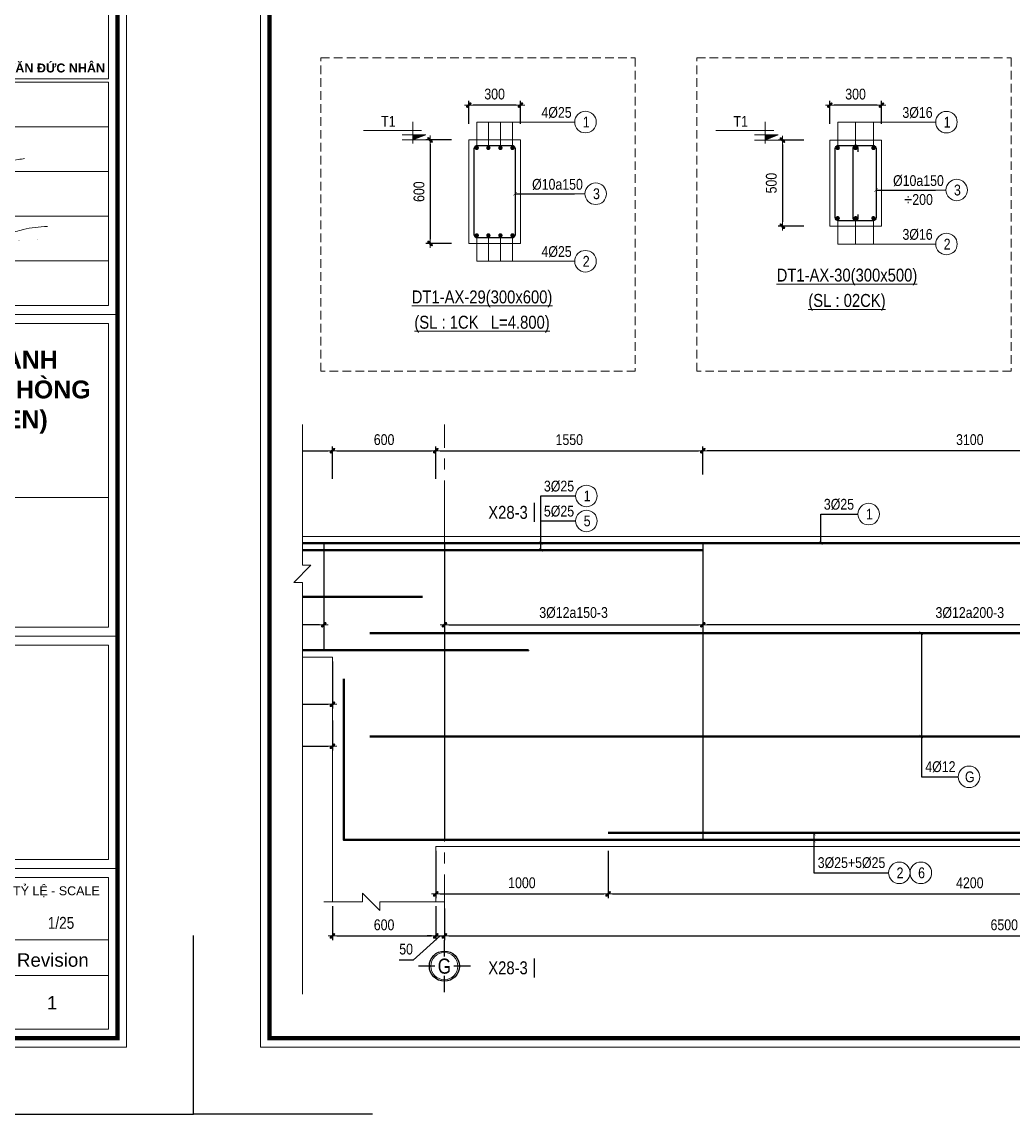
# Model space of a CAD drawing. Header units: millimetres. Extents: x 397144 to 8960116, y 345581 to 674207.
# Drawn here: x 4996262 to 5002017, y 648502 to 654840 of the extents above; entities that cross this region are included whole.
import ezdxf
from ezdxf.enums import TextEntityAlignment as Align
from ezdxf.xclip import XClip

# ---------------------------------------------------------------- set-up
doc = ezdxf.new("R2010")
doc.units = ezdxf.units.MM
doc.header["$XCLIPFRAME"] = 0
doc.header["$PDSIZE"] = -10
for name, pattern in [('CENTER', [2, 1.25, -0.25, 0.25, -0.25]), ('CENTER2', [28.575, 19.05, -3.175, 3.175, -3.175]), ('HIDDEN', [0.375, 0.25, -0.125])]:
    doc.linetypes.add(name, pattern=pattern)
doc.layers.get('0').update_dxf_attribs({"linetype": 'CONTINUOUS'})
doc.layers.get('Defpoints').update_dxf_attribs({"color": 12, "linetype": 'CONTINUOUS'})
for name, color, linetype, lineweight in [('2', 2, 'CONTINUOUS', 20), ('CDAI', 8, 'CONTINUOUS', 30), ('CHG_XX_Khung ten$0$TEXT', 7, 'CONTINUOUS', 15), ('CHUNHO', 7, 'CENTER', 13), ('CTHEP', 2, 'CONTINUOUS', 50), ('DBAO', 3, 'CONTINUOUS', 20), ('DGIONG', 4, 'CONTINUOUS', 13), ('KTH', 150, 'CONTINUOUS', 5), ('Net khuat', 8, 'HIDDEN', 13), ('STICK', 1, 'CONTINUOUS', 9), ('TEXT', 7, 'CONTINUOUS', 15)]:
    doc.layers.add(name, color=color, linetype=linetype, lineweight=lineweight)
doc.layers.add('8', color=8, linetype='CONTINUOUS')
doc.layers.add('HATCH', color=7, linetype='CONTINUOUS', lineweight=5, true_color=0x2491ff)
doc.styles.add('CHG_XX_Khung ten$0$A1 BORDER$0$ARIAL', font='arial.ttf')
doc.styles.add('CHG_XX_Khung ten$0$A1 BORDER$0$Arial - Bold', font='arialbd.ttf', dxfattribs={"height": 2.5})
doc.styles.add('CHG_XX_Khung ten$0$arial', font='arial.ttf')
doc.styles.add('CHG_XX_Khung ten$0$Arial - Bold', font='arialbd.ttf')
doc.styles.add('HELVECONDENSE', font='VHELVCN_0.TTF')
doc.styles.add('Star-HelCon', font='VHELVCN_0.TTF')
doc.styles.add('TTP-HelCon', font='VHELVCN_0.TTF')
doc.styles.add('VNI-HELVE-CONDENSE', font='VHELVCN_0.TTF')
doc.dimstyles.new('kc-25', dxfattribs={"dimtxt": 62.5, "dimasz": 20, "dimexe": 20, "dimexo": 50, "dimgap": 25, "dimtad": 3, "dimdec": 0, "dimzin": 0, "dimdsep": 46, "dimtxsty": 'VNI-HELVE-CONDENSE', "dimblk": 'DIM', "dimcen": 2.5, "dimclrd": 256, "dimclre": 154, "dimclrt": 7, "dimaunit": 1, "dimadec": 0, "dimazin": 0, "dimtfac": 1, "dimtdec": 0, "dimtix": 1, "dimtmove": 0, "dimatfit": 3, "dimldrblk": 'DOT', "dimfxl": 1, "dimtolj": 1, "dimtzin": 0, "dimarcsym": 0})
doc.dimstyles.new('TTP-25', dxfattribs={"dimscale": 25, "dimtxt": 2.5, "dimasz": 1, "dimexe": 1, "dimexo": 1, "dimgap": 0.09, "dimtad": 0, "dimdec": 4, "dimrnd": 5, "dimzin": 9, "dimdsep": 46, "dimtxsty": 'TTP-HelCon', "dimblk": 'Stick1', "dimcen": 0.09, "dimdle": 1.5, "dimclrd": 256, "dimclre": 256, "dimclrt": 7, "dimadec": 0, "dimazin": 0, "dimtfac": 1, "dimtdec": 4, "dimtmove": 0, "dimatfit": 3, "dimldrblk": '_ArchTick1', "dimfxl": 1, "dimtvp": 1, "dimtolj": 1, "dimtzin": 0, "dimarcsym": 0})

# ---------------------------------------------------------------- blocks, each defined once
blk = doc.blocks.new('CHG_XX_Khung ten')
for p, q in [((687, 179), (824, 179)), ((687, 107), (824, 107)), ((687, 55), (824, 55))]:
    blk.add_line(p, q)
at = {"linetype": 'Continuous'}
blk.add_line((689, 39), (822, 39), dxfattribs=at)
blk.add_lwpolyline([(15, 579), (826, 579), (826, 15), (15, 15)], close=True)
at = {"color": 4, "linetype": 'Continuous', "const_width": 1}
blk.add_lwpolyline([(17, 577), (824, 577), (824, 17), (17, 17)], close=True, dxfattribs=at)
at = {"color": 9, "linetype": 'Continuous'}
for points in [[(689, 261.93), (822, 261.93), (822, 231.73), (689, 231.73)], [(822, 221), (689, 221), (689, 231), (822, 231)], [(822, 211), (689, 211), (689, 221), (822, 221)], [(822, 201), (689, 201), (689, 211), (822, 211)], [(822, 191), (689, 191), (689, 201), (822, 201)], [(822, 181), (689, 181), (689, 191), (822, 191)]]:
    blk.add_lwpolyline(points, close=True, dxfattribs=at)
blk.add_lwpolyline([(822, 211), (689, 211), (822, 211)], dxfattribs=at)
at = {"linetype": 'Continuous'}
for points in [[(689, 177), (822, 177), (822, 138), (689, 138)], [(689, 109), (822, 109), (822, 138), (689, 138)], [(689, 105), (822, 105), (822, 57), (689, 57)], [(689, 53), (822, 53), (822, 31), (689, 31)], [(822, 19), (689, 19), (689, 31), (822, 31)]]:
    blk.add_lwpolyline(points, close=True, dxfattribs=at)
at = {"layer": 'CHG_XX_Khung ten$0$TEXT', "color": 1, "const_width": 0.0121}
blk.add_lwpolyline([(806.31, 195.73, -0.026807), (805.12, 195.66, 0.027369), (800.25, 195.52, 0.022423), (795.26, 194.89, 0.038275), (791.04, 194.04, 0.053272), (785.95, 192.37, 0.118692), (783.44, 190.96)], format="xyb", dxfattribs=at)
at = {"layer": 'CHG_XX_Khung ten$0$TEXT', "color": 1}
for centre, radius, start, end in [((808.51, 174.85), 23.83, 90.5448, 103.6788), ((793.37, 230.45), 33.81, 280.1185, 286.3373)]:
    blk.add_arc(centre, radius, start, end, dxfattribs=at)
blk.add_spline([(786.22, 211.12), (786.28, 210.87), (786.71, 210.78), (801.78, 213.69), (803.18, 213.88)], degree=3, dxfattribs=at)
at = {"layer": 'Defpoints', "color": 1, "ltscale": 2}
for points in [[(40.06, 0), (0, 0), (0, 40)], [(800.94, 0), (841, 0), (841, 40)]]:
    blk.add_lwpolyline(points, dxfattribs=at)
for s, height, style, p in [('LÊ VĂN ĐỨC NHÂN', 2.0073, 'CHG_XX_Khung ten$0$Arial - Bold', (821.19, 234.17)), ('TỶ LỆ - SCALE', 2, 'CHG_XX_Khung ten$0$A1 BORDER$0$ARIAL', (820, 50))]:
    blk.add_text(s, height=height, dxfattribs=dict(style=style)).set_placement(p, align=Align.MIDDLE_RIGHT)
for s, style, p in [('Revision', 'CHG_XX_Khung ten$0$A1 BORDER$0$ARIAL', (809.5, 34.5)), ('1', 'CHG_XX_Khung ten$0$arial', (809.36, 24.93))]:
    blk.add_text(s, height=3, dxfattribs=dict(style=style)).set_placement(p, align=Align.MIDDLE_CENTER)
at = {"insert": (755.4, 170.88), "char_height": 4, "width": 159.8745, "attachment_point": 2, "style": 'CHG_XX_Khung ten$0$A1 BORDER$0$Arial - Bold'}
blk.add_mtext('DỰ ÁN ĐẦU TƯ XÂY DỰNG KINH DOANH\\PKHU CHUNG CƯ - THƯƠNG MẠI - VĂN PHÒNG\\P(KHU PHỨC HỢP CÔNG HÒA GARDEN)', dxfattribs=at)
blk = doc.blocks.new('Stick1')
at = {"layer": 'STICK'}
h = blk.add_hatch(color=256, dxfattribs=at)
edge = h.paths.add_edge_path()
edge.add_line((0.3, 0.5), (-0.5, -0.3))
edge.add_arc((-0.4, -0.4), 0.141, 135, 315)
edge.add_line((-0.3, -0.5), (0.5, 0.3))
edge.add_arc((0.4, 0.4), 0.141, 315, 495)
blk.add_line((1, 0), (-1, 0), dxfattribs=at)
blk.add_lwpolyline([(0.3, 0.5), (-0.5, -0.3, 1), (-0.3, -0.5), (0.5, 0.3, 1), (0.3, 0.5, 1)], format="xyb", dxfattribs=at)
blk = doc.blocks.new('*D833')
at = {"layer": 'Defpoints', "color": 0, "ltscale": 500, "transparency": 16777216}
for p in [(5000952.1, 654356.8), (5000952.1, 654223.6), (5001252.1, 654223.6)]:
    blk.add_point(p, dxfattribs=at)
at = {"layer": 'KTH', "lineweight": -2, "ltscale": 500, "transparency": 16777216}
for p, q in [((5000952.1, 654248.6), (5000952.1, 654381.8)), ((5001252.1, 654248.6), (5001252.1, 654381.8)), ((5001227.1, 654356.8), (5000977.1, 654356.8))]:
    blk.add_line(p, q, dxfattribs=at)
at = {"layer": 'KTH', "lineweight": -2, "ltscale": 500, "transparency": 16777216, "xscale": 25, "yscale": 25, "zscale": 25, "rotation": 180}
blk.add_blockref('Stick1', (5000952.1, 654356.8), dxfattribs=at)
at = {"layer": 'KTH', "lineweight": -2, "ltscale": 500, "transparency": 16777216, "xscale": 25, "yscale": 25, "zscale": 25}
blk.add_blockref('Stick1', (5001252.1, 654356.8), dxfattribs=at)
at = {"layer": 'KTH', "color": 7, "ltscale": 500, "transparency": 16777216, "insert": (5001102.1, 654420.6), "char_height": 62.5, "attachment_point": 5, "style": 'TTP-HelCon'}
blk.add_mtext('\\A1;300', dxfattribs=at)
blk = doc.blocks.new('_ArchTick1')
at = {"color": 0, "const_width": 3.81}
blk.add_lwpolyline([(-12.7, -12.7), (12.7, 12.7)], dxfattribs=at)
blk = doc.blocks.new('*D834')
at = {"layer": 'Defpoints', "color": 0, "ltscale": 500, "transparency": 16777216}
for p in [(5000826.9, 654154.5), (5000677.1, 653654.5), (5000826.9, 653654.5)]:
    blk.add_point(p, dxfattribs=at)
at = {"layer": 'KTH', "lineweight": -2, "ltscale": 500, "transparency": 16777216}
for p, q in [((5000801.9, 654154.5), (5000652.1, 654154.5)), ((5000677.1, 654129.5), (5000677.1, 653679.5)), ((5000801.9, 653654.5), (5000652.1, 653654.5))]:
    blk.add_line(p, q, dxfattribs=at)
at = {"layer": 'KTH', "lineweight": -2, "ltscale": 500, "transparency": 16777216, "xscale": 25, "yscale": 25, "zscale": 25}
for p, rotation in [((5000677.1, 654154.5), 90), ((5000677.1, 653654.5), 270)]:
    blk.add_blockref('Stick1', p, dxfattribs=dict(at, rotation=rotation))
at = {"layer": 'KTH', "color": 7, "ltscale": 500, "transparency": 16777216, "insert": (5000613.3, 653904.5), "char_height": 62.5, "attachment_point": 5, "rotation": 90, "style": 'TTP-HelCon'}
blk.add_mtext('\\A1;500', dxfattribs=at)
blk = doc.blocks.new('CODE')
at = {"layer": 'DBAO'}
for p, q in [((-62.5, -20), (-62.5, 105)), ((-62.5, 0), (-137.5, 30)), ((-137.5, 30), (0, 30)), ((-137.5, 0), (0, 0)), ((-112.5, 55), (223.6, 55))]:
    blk.add_line(p, q, dxfattribs=at)
at = {"layer": 'HATCH', "color": 1}
blk.add_solid([(-62.5, 0), (-137.5, 30), (-62.5, 30)], dxfattribs=at)
blk = doc.blocks.new('DIM')
h = blk.add_hatch(color=1)
h.paths.add_polyline_path([(0.49, 0.29, 1), (0.29, 0.49), (-0.19, 0), (0.19, 0)])
h.paths.add_polyline_path([(0.19, 0), (-0.19, 0), (-0.49, -0.29, 1), (-0.29, -0.49)])
at = {"color": 9}
for p, q in [((-0.19, 0), (-1.5, 0)), ((0.19, 0), (1.5, 0))]:
    blk.add_line(p, q, dxfattribs=at)
at = {"color": 1}
for p, q in [((-0.49, -0.29), (0.29, 0.49)), ((-0.29, -0.49), (0.49, 0.29)), ((-0.19, 0), (0.19, 0))]:
    blk.add_line(p, q, dxfattribs=at)
blk.add_arc((-0.39, -0.39), 0.138, 135, 315, dxfattribs=at)
blk = doc.blocks.new('AX-24')
at = {"layer": 'CTHEP'}
for points in [[(5212250.31871, 636859.86833), (5212250.31871, 637388.05554), (5189209.16681, 637388.13109)], [(5189267.40577, 637142.5212), (5189267.40577, 636866.13113), (5195699.2967, 636866.10997), (5196279.15845, 636766.10807), (5204880.31517, 636766.07978), (5205454.36068, 636866.07789), (5212188.48587, 636866.05575), (5212188.48587, 637288.93126)]]:
    blk.add_lwpolyline(points, dxfattribs=at)
at = {"layer": 'Net khuat', "ltscale": 200}
blk.add_lwpolyline([(5189179.16681, 636827.13109), (5189179.16681, 636827.13109), (5189479.16681, 636827.13109), (5189479.16681, 637197.13109), (5212330.31656, 637197.0553)], dxfattribs=at)
blk = doc.blocks.new('*D2154')
at = {"layer": 'Defpoints', "color": 0, "transparency": 16777216}
for p in [(5277650.8, 614877.4), (5278250.9, 614877.4), (5278250.9, 614679.3)]:
    blk.add_point(p, dxfattribs=at)
at = {"layer": 'KTH', "lineweight": -2, "transparency": 16777216}
for p, q in [((5277650.8, 614852.4), (5277650.8, 614654.3)), ((5278250.9, 614852.4), (5278250.9, 614654.3)), ((5277675.8, 614679.3), (5278225.9, 614679.3))]:
    blk.add_line(p, q, dxfattribs=at)
at = {"layer": 'KTH', "lineweight": -2, "transparency": 16777216, "xscale": 25, "yscale": 25, "zscale": 25, "rotation": 180}
blk.add_blockref('Stick1', (5277650.8, 614679.3), dxfattribs=at)
at = {"layer": 'KTH', "lineweight": -2, "transparency": 16777216, "xscale": 25, "yscale": 25, "zscale": 25}
blk.add_blockref('Stick1', (5278250.9, 614679.3), dxfattribs=at)
at = {"layer": 'KTH', "color": 7, "transparency": 16777216, "insert": (5277950.8, 614743.1), "char_height": 62.5, "attachment_point": 5, "style": 'TTP-HelCon'}
blk.add_mtext('\\A1;600', dxfattribs=at)
blk = doc.blocks.new('*D2155')
at = {"layer": 'Defpoints', "color": 0, "transparency": 16777216}
for p in [(5278250.9, 617494.8), (5277650.9, 617305.8), (5278250.9, 617305.8)]:
    blk.add_point(p, dxfattribs=at)
at = {"layer": 'KTH', "lineweight": -2, "transparency": 16777216}
for p, q in [((5277650.9, 617330.8), (5277650.9, 617519.8)), ((5277675.9, 617494.8), (5278225.9, 617494.8)), ((5278250.9, 617330.8), (5278250.9, 617519.8))]:
    blk.add_line(p, q, dxfattribs=at)
at = {"layer": 'KTH', "lineweight": -2, "transparency": 16777216, "xscale": 25, "yscale": 25, "zscale": 25, "rotation": 180}
blk.add_blockref('Stick1', (5277650.9, 617494.8), dxfattribs=at)
at = {"layer": 'KTH', "lineweight": -2, "transparency": 16777216, "xscale": 25, "yscale": 25, "zscale": 25}
blk.add_blockref('Stick1', (5278250.9, 617494.8), dxfattribs=at)
at = {"layer": 'KTH', "color": 7, "transparency": 16777216, "insert": (5277950.9, 617558.6), "char_height": 62.5, "attachment_point": 5, "style": 'TTP-HelCon'}
blk.add_mtext('\\A1;600', dxfattribs=at)
blk = doc.blocks.new('*D2156')
at = {"layer": 'Defpoints', "color": 0, "transparency": 16777216}
for p in [(5276500.9, 616767.4), (5277600.8, 616767.4), (5276500.9, 616484.6)]:
    blk.add_point(p, dxfattribs=at)
at = {"layer": 'KTH', "lineweight": -2, "transparency": 16777216}
for p, q in [((5276500.9, 616742.4), (5276500.9, 616459.6)), ((5277600.8, 616742.4), (5277600.8, 616459.6)), ((5277575.8, 616484.6), (5276525.9, 616484.6))]:
    blk.add_line(p, q, dxfattribs=at)
at = {"layer": 'KTH', "lineweight": -2, "transparency": 16777216, "xscale": 25, "yscale": 25, "zscale": 25, "rotation": 180}
blk.add_blockref('Stick1', (5276500.9, 616484.6), dxfattribs=at)
at = {"layer": 'KTH', "lineweight": -2, "transparency": 16777216, "xscale": 25, "yscale": 25, "zscale": 25}
blk.add_blockref('Stick1', (5277600.8, 616484.6), dxfattribs=at)
at = {"layer": 'KTH', "color": 7, "transparency": 16777216, "insert": (5277050.9, 616554.6), "char_height": 62.5, "attachment_point": 5, "style": 'TTP-HelCon'}
blk.add_mtext('\\A1;3Þ10a150-3', dxfattribs=at)
blk = doc.blocks.new('dau truc')
blk.add_circle((0, 0), 180)
at = {"layer": '8'}
for p, q in [((0, 127), (0, 345)), ((-127, 0), (-345, 0)), ((345, 0), (127, 0)), ((0, -345), (0, -127))]:
    blk.add_line(p, q, dxfattribs=at)
blk.add_circle((0, 0), 200, dxfattribs=at)
at = {"layer": 'TEXT', "style": 'HELVECONDENSE'}
blk.add_attdef('A', text='', height=233, dxfattribs=at).set_placement((0, 0), align=Align.MIDDLE)
blk = doc.blocks.new('*D1703')
at = {"layer": 'Defpoints', "color": 0, "transparency": 16777216}
for p in [(5272600.9, 615977.5), (5277650.8, 615954.1), (5277650.8, 615779.3)]:
    blk.add_point(p, dxfattribs=at)
at = {"layer": 'KTH', "lineweight": -2, "transparency": 16777216}
for p, q in [((5272600.9, 615952.5), (5272600.9, 615754.3)), ((5277650.8, 615929.1), (5277650.8, 615754.3)), ((5272625.9, 615779.3), (5277625.8, 615779.3))]:
    blk.add_line(p, q, dxfattribs=at)
at = {"layer": 'KTH', "lineweight": -2, "transparency": 16777216, "xscale": 25, "yscale": 25, "zscale": 25, "rotation": 180}
blk.add_blockref('Stick1', (5272600.9, 615779.3), dxfattribs=at)
at = {"layer": 'KTH', "lineweight": -2, "transparency": 16777216, "xscale": 25, "yscale": 25, "zscale": 25}
blk.add_blockref('Stick1', (5277650.8, 615779.3), dxfattribs=at)
at = {"layer": 'KTH', "color": 7, "transparency": 16777216, "insert": (5275125.9, 615843.1), "char_height": 62.5, "attachment_point": 5, "style": 'TTP-HelCon'}
blk.add_mtext('\\A1;5050', dxfattribs=at)
blk = doc.blocks.new('*D1704')
at = {"layer": 'Defpoints', "color": 0, "transparency": 16777216}
for p in [(5278250.9, 614877.4), (5278300.9, 614863.6), (5278300.9, 614679.3)]:
    blk.add_point(p, dxfattribs=at)
at = {"layer": 'KTH', "lineweight": -2, "transparency": 16777216}
for p, q in [((5278250.9, 614852.4), (5278250.9, 614654.3)), ((5278300.9, 614838.6), (5278300.9, 614654.3)), ((5278275.9, 614679.3), (5278119.3, 614538.6)), ((5278225.9, 614679.3), (5278200.9, 614679.3)), ((5278250.9, 614679.3), (5278300.9, 614679.3)), ((5278250.9, 614679.3), (5278300.9, 614679.3)), ((5278325.9, 614679.3), (5278350.9, 614679.3)), ((5278119.3, 614538.6), (5278038.2, 614538.6))]:
    blk.add_line(p, q, dxfattribs=at)
at = {"layer": 'KTH', "lineweight": -2, "transparency": 16777216, "xscale": 25, "yscale": 25, "zscale": 25}
blk.add_blockref('Stick1', (5278250.9, 614679.3), dxfattribs=at)
at = {"layer": 'KTH', "lineweight": -2, "transparency": 16777216, "xscale": 25, "yscale": 25, "zscale": 25, "rotation": 180}
blk.add_blockref('Stick1', (5278300.9, 614679.3), dxfattribs=at)
at = {"layer": 'KTH', "color": 7, "transparency": 16777216, "insert": (5278078.7, 614602.4), "char_height": 62.5, "attachment_point": 5, "style": 'TTP-HelCon'}
blk.add_mtext('\\A1;50', dxfattribs=at)
blk = doc.blocks.new('*D2181')
at = {"layer": 'Defpoints', "color": 0, "transparency": 16777216}
for p in [(5278300.9, 614863.6), (5284800.9, 614841.1), (5284800.9, 614679.3)]:
    blk.add_point(p, dxfattribs=at)
at = {"layer": 'KTH', "lineweight": -2, "transparency": 16777216}
for p, q in [((5278300.9, 614838.6), (5278300.9, 614654.3)), ((5284800.9, 614816.1), (5284800.9, 614654.3)), ((5278325.9, 614679.3), (5284775.9, 614679.3))]:
    blk.add_line(p, q, dxfattribs=at)
at = {"layer": 'KTH', "lineweight": -2, "transparency": 16777216, "xscale": 25, "yscale": 25, "zscale": 25, "rotation": 180}
blk.add_blockref('Stick1', (5278300.9, 614679.3), dxfattribs=at)
at = {"layer": 'KTH', "lineweight": -2, "transparency": 16777216, "xscale": 25, "yscale": 25, "zscale": 25}
blk.add_blockref('Stick1', (5284800.9, 614679.3), dxfattribs=at)
at = {"layer": 'KTH', "color": 7, "transparency": 16777216, "insert": (5281550.9, 614743.1), "char_height": 62.5, "attachment_point": 5, "style": 'TTP-HelCon'}
blk.add_mtext('\\A1;6500', dxfattribs=at)
blk = doc.blocks.new('*D2172')
at = {"layer": 'Defpoints', "color": 0, "transparency": 16777216}
for p in [(5277650.9, 617494.8), (5276450.9, 617305.8), (5277650.9, 617330.8)]:
    blk.add_point(p, dxfattribs=at)
at = {"layer": 'KTH', "lineweight": -2, "transparency": 16777216}
for p, q in [((5276450.9, 617330.8), (5276450.9, 617519.8)), ((5276475.9, 617494.8), (5277625.9, 617494.8)), ((5277650.9, 617355.8), (5277650.9, 617519.8))]:
    blk.add_line(p, q, dxfattribs=at)
at = {"layer": 'KTH', "lineweight": -2, "transparency": 16777216, "xscale": 25, "yscale": 25, "zscale": 25, "rotation": 180}
blk.add_blockref('Stick1', (5276450.9, 617494.8), dxfattribs=at)
at = {"layer": 'KTH', "lineweight": -2, "transparency": 16777216, "xscale": 25, "yscale": 25, "zscale": 25}
blk.add_blockref('Stick1', (5277650.9, 617494.8), dxfattribs=at)
at = {"layer": 'KTH', "color": 7, "transparency": 16777216, "insert": (5277050.9, 617558.6), "char_height": 62.5, "attachment_point": 5, "style": 'TTP-HelCon'}
blk.add_mtext('\\A1;1200', dxfattribs=at)
blk = doc.blocks.new('*D2136')
at = {"layer": 'Defpoints', "color": 0, "transparency": 16777216}
for p in [(5276850.8, 616297.4), (5277650.8, 616297.4), (5277650.8, 616023.2)]:
    blk.add_point(p, dxfattribs=at)
at = {"layer": 'KTH', "lineweight": -2, "transparency": 16777216}
for p, q in [((5276850.8, 616272.4), (5276850.8, 615998.2)), ((5277650.8, 616272.4), (5277650.8, 615998.2)), ((5276875.8, 616023.2), (5277625.8, 616023.2))]:
    blk.add_line(p, q, dxfattribs=at)
at = {"layer": 'KTH', "lineweight": -2, "transparency": 16777216, "xscale": 25, "yscale": 25, "zscale": 25, "rotation": 180}
blk.add_blockref('Stick1', (5276850.8, 616023.2), dxfattribs=at)
at = {"layer": 'KTH', "lineweight": -2, "transparency": 16777216, "xscale": 25, "yscale": 25, "zscale": 25}
blk.add_blockref('Stick1', (5277650.8, 616023.2), dxfattribs=at)
at = {"layer": 'KTH', "color": 7, "transparency": 16777216, "insert": (5277250.8, 616087), "char_height": 62.5, "attachment_point": 5, "style": 'TTP-HelCon'}
blk.add_mtext('\\A1;800', dxfattribs=at)
blk = doc.blocks.new('*D2137')
at = {"layer": 'Defpoints', "color": 0, "transparency": 16777216}
for p in [(5278300.9, 616767.4), (5279800.9, 616767.4), (5279800.9, 616484.6)]:
    blk.add_point(p, dxfattribs=at)
at = {"layer": 'KTH', "lineweight": -2, "transparency": 16777216}
for p, q in [((5278300.9, 616742.4), (5278300.9, 616459.6)), ((5279800.9, 616742.4), (5279800.9, 616459.6)), ((5278325.9, 616484.6), (5279775.9, 616484.6))]:
    blk.add_line(p, q, dxfattribs=at)
at = {"layer": 'KTH', "lineweight": -2, "transparency": 16777216, "xscale": 25, "yscale": 25, "zscale": 25, "rotation": 180}
blk.add_blockref('Stick1', (5278300.9, 616484.6), dxfattribs=at)
at = {"layer": 'KTH', "lineweight": -2, "transparency": 16777216, "xscale": 25, "yscale": 25, "zscale": 25}
blk.add_blockref('Stick1', (5279800.9, 616484.6), dxfattribs=at)
at = {"layer": 'KTH', "color": 7, "transparency": 16777216, "insert": (5279050.9, 616554.6), "char_height": 62.5, "attachment_point": 5, "style": 'TTP-HelCon'}
blk.add_mtext('\\A1;3Þ12a150-3', dxfattribs=at)
blk = doc.blocks.new('*D2138')
at = {"layer": 'Defpoints', "color": 0, "transparency": 16777216}
for p in [(5279800.9, 617494.8), (5278250.9, 617305.8), (5279800.9, 617330.8)]:
    blk.add_point(p, dxfattribs=at)
at = {"layer": 'KTH', "lineweight": -2, "transparency": 16777216}
for p, q in [((5278250.9, 617330.8), (5278250.9, 617519.8)), ((5278275.9, 617494.8), (5279775.9, 617494.8)), ((5279800.9, 617355.8), (5279800.9, 617519.8))]:
    blk.add_line(p, q, dxfattribs=at)
at = {"layer": 'KTH', "lineweight": -2, "transparency": 16777216, "xscale": 25, "yscale": 25, "zscale": 25, "rotation": 180}
blk.add_blockref('Stick1', (5278250.9, 617494.8), dxfattribs=at)
at = {"layer": 'KTH', "lineweight": -2, "transparency": 16777216, "xscale": 25, "yscale": 25, "zscale": 25}
blk.add_blockref('Stick1', (5279800.9, 617494.8), dxfattribs=at)
at = {"layer": 'KTH', "color": 7, "transparency": 16777216, "insert": (5279025.9, 617558.6), "char_height": 62.5, "attachment_point": 5, "style": 'TTP-HelCon'}
blk.add_mtext('\\A1;1550', dxfattribs=at)
blk = doc.blocks.new('*D2141')
at = {"layer": 'Defpoints', "color": 0, "transparency": 16777216}
for p in [(5279800.9, 617494.8), (5279800.9, 617330.8), (5282900.9, 617305.8)]:
    blk.add_point(p, dxfattribs=at)
at = {"layer": 'KTH', "lineweight": -2, "transparency": 16777216}
for p, q in [((5279800.9, 617355.8), (5279800.9, 617519.8)), ((5282875.9, 617494.8), (5279825.9, 617494.8)), ((5282900.9, 617330.8), (5282900.9, 617519.8))]:
    blk.add_line(p, q, dxfattribs=at)
at = {"layer": 'KTH', "lineweight": -2, "transparency": 16777216, "xscale": 25, "yscale": 25, "zscale": 25, "rotation": 180}
blk.add_blockref('Stick1', (5279800.9, 617494.8), dxfattribs=at)
at = {"layer": 'KTH', "lineweight": -2, "transparency": 16777216, "xscale": 25, "yscale": 25, "zscale": 25}
blk.add_blockref('Stick1', (5282900.9, 617494.8), dxfattribs=at)
at = {"layer": 'KTH', "color": 7, "transparency": 16777216, "insert": (5281350.9, 617558.6), "char_height": 62.5, "attachment_point": 5, "style": 'TTP-HelCon'}
blk.add_mtext('\\A1;3100', dxfattribs=at)
blk = doc.blocks.new('*D2142')
at = {"layer": 'Defpoints', "color": 0, "transparency": 16777216}
for p in [(5279800.9, 616767.5), (5282900.9, 616647.6), (5279800.9, 616484.5)]:
    blk.add_point(p, dxfattribs=at)
at = {"layer": 'KTH', "lineweight": -2, "transparency": 16777216}
for p, q in [((5279800.9, 616742.5), (5279800.9, 616459.5)), ((5282900.9, 616622.6), (5282900.9, 616459.5)), ((5282875.9, 616484.5), (5279825.9, 616484.5))]:
    blk.add_line(p, q, dxfattribs=at)
at = {"layer": 'KTH', "lineweight": -2, "transparency": 16777216, "xscale": 25, "yscale": 25, "zscale": 25, "rotation": 180}
blk.add_blockref('Stick1', (5279800.9, 616484.5), dxfattribs=at)
at = {"layer": 'KTH', "lineweight": -2, "transparency": 16777216, "xscale": 25, "yscale": 25, "zscale": 25}
blk.add_blockref('Stick1', (5282900.9, 616484.5), dxfattribs=at)
at = {"layer": 'KTH', "color": 7, "transparency": 16777216, "insert": (5281350.9, 616554.4), "char_height": 62.5, "attachment_point": 5, "style": 'TTP-HelCon'}
blk.add_mtext('\\A1;3Þ12a200-3', dxfattribs=at)
blk = doc.blocks.new('*D2147')
at = {"layer": 'Defpoints', "color": 0, "transparency": 16777216}
for p in [(5278250.9, 615197.4), (5279250.9, 615197.4), (5279250.9, 614923.2)]:
    blk.add_point(p, dxfattribs=at)
at = {"layer": 'KTH', "lineweight": -2, "transparency": 16777216}
for p, q in [((5278250.9, 615172.4), (5278250.9, 614898.2)), ((5279250.9, 615172.4), (5279250.9, 614898.2)), ((5278275.9, 614923.2), (5279225.9, 614923.2))]:
    blk.add_line(p, q, dxfattribs=at)
at = {"layer": 'KTH', "lineweight": -2, "transparency": 16777216, "xscale": 25, "yscale": 25, "zscale": 25, "rotation": 180}
blk.add_blockref('Stick1', (5278250.9, 614923.2), dxfattribs=at)
at = {"layer": 'KTH', "lineweight": -2, "transparency": 16777216, "xscale": 25, "yscale": 25, "zscale": 25}
blk.add_blockref('Stick1', (5279250.9, 614923.2), dxfattribs=at)
at = {"layer": 'KTH', "color": 7, "transparency": 16777216, "insert": (5278750.9, 614987.1), "char_height": 62.5, "attachment_point": 5, "style": 'TTP-HelCon'}
blk.add_mtext('\\A1;1000', dxfattribs=at)
blk = doc.blocks.new('*D2148')
at = {"layer": 'Defpoints', "color": 0, "transparency": 16777216}
for p in [(5279250.9, 615197.4), (5283450.8, 615134.8), (5283450.8, 614923.2)]:
    blk.add_point(p, dxfattribs=at)
at = {"layer": 'KTH', "lineweight": -2, "transparency": 16777216}
for p, q in [((5279250.9, 615172.4), (5279250.9, 614898.2)), ((5283450.8, 615109.8), (5283450.8, 614898.2)), ((5279275.9, 614923.2), (5283425.8, 614923.2))]:
    blk.add_line(p, q, dxfattribs=at)
at = {"layer": 'KTH', "lineweight": -2, "transparency": 16777216, "xscale": 25, "yscale": 25, "zscale": 25, "rotation": 180}
blk.add_blockref('Stick1', (5279250.9, 614923.2), dxfattribs=at)
at = {"layer": 'KTH', "lineweight": -2, "transparency": 16777216, "xscale": 25, "yscale": 25, "zscale": 25}
blk.add_blockref('Stick1', (5283450.8, 614923.2), dxfattribs=at)
at = {"layer": 'KTH', "color": 7, "transparency": 16777216, "insert": (5281350.9, 614987), "char_height": 62.5, "attachment_point": 5, "style": 'TTP-HelCon'}
blk.add_mtext('\\A1;4200', dxfattribs=at)
blk = doc.blocks.new('MC')
at = {"layer": 'CTHEP', "const_width": 10}
blk.add_lwpolyline([(0, 150), (0, 0)], dxfattribs=at)
at = {"layer": 'TEXT', "style": 'TTP-HelCon'}
blk.add_attdef('A', text='', height=100, dxfattribs=at).set_placement((-50, 25.5), align=Align.RIGHT)
blk = doc.blocks.new('AX-39')
at = {"layer": 'CTHEP'}
blk.add_line((5210975.04145, 681013.42943), (5247672.67727, 681013.45884), dxfattribs=at)
blk.add_lwpolyline([(5210787.11638, 680705.47081), (5210787.11638, 681304.42943, -0.414213562), (5210807.11638, 681324.42943), (5247822.11639, 681324.37324, -0.414213562), (5247842.11639, 681304.37324), (5247842.11639, 680698.9725)], format="xyb", dxfattribs=at)
blk.add_lwpolyline([(5210824.90854, 681240.70867), (5210824.90854, 680702.42943), (5247796.89795, 680702.42746), (5247796.89795, 681150.21806)], dxfattribs=at)
at = {"layer": 'DBAO'}
blk.add_line((5247892.11639, 681363.14963), (5210742.11638, 681363.43576), dxfattribs=at)
blk = doc.blocks.new('*D8518')
at = {"layer": 'Defpoints', "color": 0, "ltscale": 500, "transparency": 16777216}
for p in [(4998856.7, 654357.2), (4998856.7, 654223.9), (4999156.7, 654223.9)]:
    blk.add_point(p, dxfattribs=at)
at = {"layer": 'KTH', "lineweight": -2, "ltscale": 500, "transparency": 16777216}
for p, q in [((4998856.7, 654248.9), (4998856.7, 654382.2)), ((4999156.7, 654248.9), (4999156.7, 654382.2)), ((4999131.7, 654357.2), (4998881.7, 654357.2))]:
    blk.add_line(p, q, dxfattribs=at)
at = {"layer": 'KTH', "lineweight": -2, "ltscale": 500, "transparency": 16777216, "xscale": 25, "yscale": 25, "zscale": 25, "rotation": 180}
blk.add_blockref('Stick1', (4998856.7, 654357.2), dxfattribs=at)
at = {"layer": 'KTH', "lineweight": -2, "ltscale": 500, "transparency": 16777216, "xscale": 25, "yscale": 25, "zscale": 25}
blk.add_blockref('Stick1', (4999156.7, 654357.2), dxfattribs=at)
at = {"layer": 'KTH', "color": 7, "ltscale": 500, "transparency": 16777216, "insert": (4999006.7, 654421), "char_height": 62.5, "attachment_point": 5, "style": 'TTP-HelCon'}
blk.add_mtext('\\A1;300', dxfattribs=at)
blk = doc.blocks.new('*D8519')
at = {"layer": 'Defpoints', "color": 0, "ltscale": 500, "transparency": 16777216}
for p in [(4998781.5, 654154.9), (4998631.7, 653554.9), (4998781.5, 653554.9)]:
    blk.add_point(p, dxfattribs=at)
at = {"layer": 'KTH', "lineweight": -2, "ltscale": 500, "transparency": 16777216}
for p, q in [((4998756.5, 654154.9), (4998606.7, 654154.9)), ((4998631.7, 654129.9), (4998631.7, 653579.9)), ((4998756.5, 653554.9), (4998606.7, 653554.9))]:
    blk.add_line(p, q, dxfattribs=at)
at = {"layer": 'KTH', "lineweight": -2, "ltscale": 500, "transparency": 16777216, "xscale": 25, "yscale": 25, "zscale": 25}
for p, rotation in [((4998631.7, 654154.9), 90), ((4998631.7, 653554.9), 270)]:
    blk.add_blockref('Stick1', p, dxfattribs=dict(at, rotation=rotation))
at = {"layer": 'KTH', "color": 7, "ltscale": 500, "transparency": 16777216, "insert": (4998567.9, 653854.9), "char_height": 62.5, "attachment_point": 5, "rotation": 90, "style": 'TTP-HelCon'}
blk.add_mtext('\\A1;600', dxfattribs=at)
blk = doc.blocks.new('AX-28')
at = {"layer": 'CDAI', "ltscale": 52.5}
for p, q in [((5277600.84035, 616962.4021), (5277600.84035, 616332.4021)), ((5278300.87659, 616962.4021), (5278300.87659, 615232.4021)), ((5278300.87659, 616962.4021), (5278300.87659, 615232.4021)), ((5279800.85847, 616962.4021), (5279800.85847, 615236.44682))]:
    blk.add_line(p, q, dxfattribs=at)
at = {"layer": 'CTHEP'}
for p, q in [((5264291.10635, 616647.46399), (5278173.54449, 616647.4826)), ((5277868.93502, 616436.45263), (5292913.80704, 616436.39737)), ((5277868.93502, 615836.45263), (5292913.80704, 615836.39737)), ((5279250.85847, 615276.4332), (5283450.8427, 615276.35767))]:
    blk.add_line(p, q, dxfattribs=at)
blk.add_lwpolyline([(5264065.14349, 616958.44104), (5293080.85847, 616958.39699, -0.414213562), (5293100.85847, 616938.39699), (5293100.85847, 615232.99626)], format="xyb", dxfattribs=at)
for points in [[(5264147.37361, 616874.73242), (5264147.37361, 616336.45319), (5278789.7953, 616336.45121), (5278789.7953, 616336.45121)], [(5277716.30326, 616170.35098), (5277716.30326, 615236.45319), (5293016.3719, 615236.39699), (5293016.3719, 616028.63979)]]:
    blk.add_lwpolyline(points, dxfattribs=at)
at = {"layer": 'CTHEP', "flags": 128}
blk.add_lwpolyline([(5279800.85847, 616918.46836), (5276500.87659, 616918.46625)], dxfattribs=at)
at = {"layer": 'DBAO'}
for p, q in [((5293150.85847, 616997.17339), (5264000.85115, 616997.3979)), ((5277650.84374, 616297.39689), (5272600.85847, 616297.39689)), ((5277650.84035, 614877.44755), (5277650.84374, 616297.39689)), ((5278250.85847, 614877.44987), (5278250.85847, 615197.39689)), ((5278250.85847, 615197.39689), (5284450.84374, 615197.33124))]:
    blk.add_line(p, q, dxfattribs=at)
at = {"layer": 'DGIONG'}
blk.add_lwpolyline([(5277600.8677, 614877.44755), (5277825.8677, 614877.44755), (5277825.8677, 614927.44755), (5277925.8677, 614827.44755), (5277925.8677, 614877.44755), (5278300.86695, 614877.44372)], dxfattribs=at)
for centre in [(5279125.28437, 617232.29582), (5280763.86373, 617126.87669), (5279125.28437, 617086.99682), (5281346.45354, 615602.24641), (5280941.66014, 615045.32333), (5281066.66014, 615045.32333)]:
    blk.add_circle(centre, 62.5, dxfattribs=at)
at = {"layer": 'Net khuat', "linetype": 'CENTER2', "ltscale": 20}
blk.add_line((5278300.85847, 614654.64263), (5278300.85847, 617647.11151), dxfattribs=at)
at = {"xscale": 0.75, "yscale": 0.75, "zscale": 0.75}
for p in [(5278822.38088, 617080.32856), (5278822.38088, 614437.53869)]:
    blk.add_blockref('MC', p, dxfattribs=at).add_auto_attribs({'A': 'X28-3'})
at = {"layer": '2', "ltscale": 300}
ref = blk.add_blockref('dau truc', (5278300.85847, 614503.77809), dxfattribs=dict(at, xscale=0.4367131292819977, yscale=0.4367131292819977, zscale=0.4367131292819977))
ref.add_attrib('A', 'G', dxfattribs={"layer": 'TEXT', "height": 87.5, "style": 'HELVECONDENSE'}).set_placement((5278300.85847, 614503.77809), align=Align.MIDDLE)
at = {"layer": 'TEXT', "style": 'TTP-HelCon'}
for s, p in [('3Þ25', (5278878.77432, 617258.14876)), ('5Þ25', (5278878.77432, 617112.84976)), ('3Þ25', (5280503.73985, 617152.72964)), ('4Þ12', (5281092.64567, 615630.14347)), ('3Þ25+5Þ25', (5280468.21892, 615073.22038))]:
    blk.add_text(s, height=62.5, dxfattribs=at).set_placement(p)
at = {"layer": 'TEXT', "style": 'Star-HelCon'}
for s, p in [('1', (5279129.45104, 617232.29582)), ('5', (5279129.45104, 617086.99682)), ('1', (5280768.0304, 617126.87669)), ('G', (5281350.62021, 615602.24641)), ('2', (5280945.82681, 615045.32333)), ('6', (5281070.82681, 615045.32333))]:
    blk.add_text(s, height=62.5, dxfattribs=at).set_placement(p, align=Align.MIDDLE)
at = {"layer": 'KTH'}
for base, p1, p2, picture, middle in [((5277650.85847, 617494.79644), (5276450.85847, 617305.79133), (5277650.85847, 617330.79133), '*D2172', (5277050.85847, 617558.62978)), ((5278250.85847, 617494.79644), (5277650.85847, 617305.79133), (5278250.85847, 617305.79133), '*D2155', (5277950.85847, 617558.62978)), ((5279800.85847, 617494.79644), (5278250.85847, 617305.79133), (5279800.85847, 617330.79133), '*D2138', (5279025.85847, 617558.62978)), ((5279800.85847, 617494.79644), (5282900.85847, 617305.79133), (5279800.85847, 617330.79133), '*D2141', (5281350.85847, 617558.62978)), ((5277650.8429228896, 615779.2658678329), (5272600.8584737992, 615977.453188729), (5277650.8429228896, 615954.0717395984), '*D1703', (5275125.8506983444, 615843.0992011663)), ((5278250.85847, 614679.26023), (5277650.84035, 614877.44755), (5278250.85847, 614877.44755), '*D2154', (5277950.84941, 614743.09356)), ((5284800.85847, 614679.26023), (5278300.85847, 614863.55623), (5284800.85847, 614841.07695), '*D2181', (5281550.85847, 614743.09356))]:
    dim = blk.add_linear_dim(base=base, p1=p1, p2=p2, angle=180, dimstyle='TTP-25', override={"dimtmove": 1}, dxfattribs=at)
    dim.commit()
    dim.dimension.update_dxf_attribs({"geometry": picture, "text_midpoint": middle})
for base, p1, p2, text, picture, middle in [((5276500.87659, 616484.63754), (5277600.84035, 616767.4021), (5276500.87659, 616767.4021), '3Þ10a150-3', '*D2156', (5277050.85847, 616554.5542)), ((5279800.85847, 616484.49257), (5282900.85847, 616647.57285), (5279800.85847, 616767.54708), '3Þ12a200-3', '*D2142', (5281350.85847, 616554.40923))]:
    dim = blk.add_linear_dim(base=base, p1=p1, p2=p2, angle=180, text=text, dimstyle='TTP-25', override={"dimtmove": 1}, dxfattribs=at)
    dim.commit()
    dim.dimension.update_dxf_attribs({"geometry": picture, "text_midpoint": middle})
dim = blk.add_linear_dim(base=(5279800.85847, 616484.63754), p1=(5278300.87659, 616767.4021), p2=(5279800.85847, 616767.4021), text='3Þ12a150-3', dimstyle='TTP-25', override={"dimtmove": 1}, dxfattribs=at)
dim.commit()
dim.dimension.update_dxf_attribs({"geometry": '*D2137', "text_midpoint": (5279050.86753, 616554.5542)})
for base, p1, p2, picture, middle in [((5277650.84329, 616023.20702), (5276850.84329, 616297.43922), (5277650.84329, 616297.42487), '*D2136', (5277250.84329, 616087.04036)), ((5279250.85847, 614923.21716), (5278250.85847, 615197.44936), (5279250.85847, 615197.43501), '*D2147', (5278750.85847, 614987.0505)), ((5283450.8427, 614923.20499), (5279250.85847, 615197.43501), (5283450.8427, 615134.75595), '*D2148', (5281350.85059, 614987.03832))]:
    dim = blk.add_linear_dim(base=base, p1=p1, p2=p2, dimstyle='TTP-25', override={"dimtmove": 1}, dxfattribs=at)
    dim.commit()
    dim.dimension.update_dxf_attribs({"geometry": picture, "text_midpoint": middle})
dim = blk.add_linear_dim(base=(5278300.85847, 614679.26023), p1=(5278250.85847, 614877.44755), p2=(5278300.85847, 614863.55623), angle=180, dimstyle='TTP-25', override={"dimtmove": 1}, dxfattribs=at)
dim.commit()
dim.dimension.update_dxf_attribs({"geometry": '*D1704', "text_midpoint": (5278117.08205, 614538.58893), "dimtype": 128})
at = {"layer": 'DGIONG'}
for points in [[(5278860.26255, 616958.48771), (5278860.26229, 617232.29582), (5279062.78437, 617232.29582)], [(5280485.22808, 616958.36759), (5280485.22782, 617126.87669), (5280701.36373, 617126.87669)], [(5278860.2622, 616918.48771), (5278860.26193, 617086.99682), (5279062.78402, 617086.99682)], [(5281069.63717, 616436.44087), (5281069.63585, 615602.24641), (5281283.95574, 615602.24641)], [(5281069.63497, 615836.44087), (5281069.63364, 615602.24641), (5281283.95354, 615602.24641)], [(5280445.20715, 615272.39693), (5280445.20688, 615045.32333), (5280879.16014, 615045.32333)], [(5280445.20715, 615232.36759), (5280445.20688, 615045.32333), (5280879.16014, 615045.32333)]]:
    blk.add_leader(points, dimstyle='kc-25', override={"dimtad": 0, "dimldrblk": 'ArchTick', "dimfxl": 100, "dimarcsym": 1}, dxfattribs=at)

msp = doc.modelspace()

# ---------------------------------------------------------------- block references
at = {"layer": 'DBAO'}
ref = msp.add_blockref('AX-39', (-219265.51605, -30762.34592), dxfattribs=at)
XClip(ref).set_block_clipping_path([(5239000.2721931562, 679728.7219401272), (5248003.1693263389, 682021.5505509712)])

# ---------------------------------------------------------------- texts
at = {"layer": 'CHUNHO', "style": 'Star-HelCon'}
msp.add_text('1/25', height=68.75, dxfattribs=at).set_placement((4996489.77427, 649577.45962), align=Align.CENTER)

# ---------------------------------------------------------------- next in the draw order: block references
at = {"layer": 'KTH', "ltscale": 0.8, "xscale": 25.92478421702978, "yscale": 25.92478421702978, "zscale": 25.92478421702978}
msp.add_blockref('CHG_XX_Khung ten', (4975456.08674, 648501.85593), dxfattribs=at)

# ---------------------------------------------------------------- next in the draw order: block references
at = {"layer": 'CDAI'}
ref = msp.add_blockref('AX-24', (-212613.48501, 15773.74161), dxfattribs=at)
XClip(ref).set_block_clipping_path([(5188510.2930824049, 635774.4606031207), (5196775.2121464582, 638076.6727256122)])
at = {"layer": 'KTH', "ltscale": 0.8, "xscale": 25.92478421702978, "yscale": 25.92478421702978, "zscale": 25.92478421702978}
msp.add_blockref('CHG_XX_Khung ten', (4997258.83027, 648501.85593), dxfattribs=at)

# ---------------------------------------------------------------- next in the draw order: linework, layer by layer
at = {"layer": 'CDAI', "ltscale": 0.8}
msp.add_lwpolyline([(4997699.5516, 663460.45642), (5015069.15702, 663460.45642), (5015069.15702, 648942.57726), (4997699.5516, 648942.57726)], close=True, dxfattribs=at)
msp.add_lwpolyline([(4997699.5516, 663460.45642), (5015069.15702, 663460.45642), (5015069.15702, 648942.57726), (4997699.5516, 648942.57726)], close=True, dxfattribs=at)
msp.add_lwpolyline([(4997699.5516, 663460.45642), (5015069.15702, 663460.45642), (5015069.15702, 648942.57726), (4997699.5516, 648942.57726)], close=True, dxfattribs=at)
at = {"layer": 'CDAI'}
for points in [[(4998906.68298, 654123.6548), (4999106.68298, 654123.6548, -0.4142135624), (4999125.43298, 654104.9048), (4999125.43298, 653604.9048, -0.4142135624), (4999106.68298, 653586.1548), (4998906.68298, 653586.1548, -0.4142135624), (4998887.93298, 653604.9048), (4998887.93298, 654104.9048, -0.4142135624)], [(5001002.09037, 654123.29148), (5001202.09037, 654123.29148, -0.4142135624), (5001220.84037, 654104.54148), (5001220.84037, 653704.54148, -0.4142135624), (5001202.09037, 653685.79148), (5001002.09037, 653685.79148, -0.4142135624), (5000983.34037, 653704.54148), (5000983.34037, 654104.54148, -0.4142135624)]]:
    msp.add_lwpolyline(points, format="xyb", close=True, dxfattribs=at)
msp.add_lwpolyline([(5001117.09037, 654086.37149), (5001117.09037, 654108.29148, 0.4142135624), (5001102.09037, 654123.29148), (5001102.09037, 654123.29148, 0.4142135624), (5001087.09037, 654108.29148), (5001087.09037, 653700.79148, 0.4142135624), (5001102.09037, 653685.79148), (5001102.09037, 653685.79148, 0.4142135624), (5001117.09037, 653700.79148), (5001117.09037, 653722.71147)], format="xyb", dxfattribs=at)
at = {"layer": 'CTHEP', "const_width": 12.5}
for points in [[(4998896.68298, 654108.6548, 1), (4998909.18298, 654108.6548, 1)], [(4998964.18298, 654108.6548, 1), (4998976.68298, 654108.6548, 1)], [(4999034.18298, 654108.6548, 1), (4999046.68298, 654108.6548, 1)], [(4999104.18298, 654108.6548, 1), (4999116.68298, 654108.6548, 1)], [(5000992.09037, 654108.29148, 1), (5001004.59037, 654108.29148, 1)], [(5001095.84037, 654108.29148, 1), (5001108.34037, 654108.29148, 1)], [(5001199.59037, 654108.29148, 1), (5001212.09037, 654108.29148, 1)], [(5000992.09037, 653700.79148, 1), (5001004.59037, 653700.79148, 1)], [(5001095.84037, 653700.79148, 1), (5001108.34037, 653700.79148, 1)], [(5001199.59037, 653700.79148, 1), (5001212.09037, 653700.79148, 1)], [(4998896.68298, 653601.1548, 1), (4998909.18298, 653601.1548, 1)], [(4998964.18298, 653601.1548, 1), (4998976.68298, 653601.1548, 1)], [(4999034.18298, 653601.1548, 1), (4999046.68298, 653601.1548, 1)], [(4999104.18298, 653601.1548, 1), (4999116.68298, 653601.1548, 1)]]:
    msp.add_lwpolyline(points, format="xyb", close=True, dxfattribs=at)
at = {"layer": 'DBAO', "flags": 128}
for points in [[(4999156.68298, 654154.9048), (4999156.68298, 653554.9048), (4998856.68298, 653554.9048), (4998856.68298, 654154.9048)], [(4998856.68298, 654154.9048), (4999156.68298, 654154.9048)], [(5001252.09037, 654154.54148), (5001252.09037, 653654.54148), (5000952.09037, 653654.54148), (5000952.09037, 654154.54148)], [(5000952.09037, 654154.54148), (5001252.09037, 654154.54148)]]:
    msp.add_lwpolyline(points, dxfattribs=at)
at = {"layer": 'DGIONG'}
for p, q in [((4998902.93298, 654108.6548), (4998902.93298, 654258.6548)), ((4998902.93298, 654258.6548), (4999471.68298, 654258.6548)), ((4998970.43298, 654108.6548), (4998970.43298, 654258.6548)), ((4999040.43298, 654108.6548), (4999040.43298, 654258.6548)), ((4999110.43298, 654108.6548), (4999110.43298, 654258.6548)), ((5000998.34037, 654108.29148), (5000998.34037, 654258.29148)), ((5000998.34037, 654258.29148), (5001567.09037, 654258.29148)), ((5001102.09037, 654108.29148), (5001102.09037, 654258.29148)), ((5001205.84037, 654108.29148), (5001205.84037, 654258.29148)), ((4999125.43298, 653842.74348), (4999531.18298, 653842.74348)), ((5001220.84037, 653864.39976), (5001626.59037, 653864.39976)), ((5000998.34037, 653550.79148), (5000998.34037, 653700.79148)), ((5001102.09037, 653550.79148), (5001102.09037, 653700.79148)), ((5001205.84037, 653550.79148), (5001205.84037, 653700.79148)), ((4998902.93298, 653451.1548), (4998902.93298, 653601.1548)), ((4998970.43298, 653451.1548), (4998970.43298, 653601.1548)), ((4999040.43298, 653451.1548), (4999040.43298, 653601.1548)), ((4999110.43298, 653451.1548), (4999110.43298, 653601.1548)), ((5000998.34037, 653550.79148), (5001567.09037, 653550.79148)), ((4998902.93298, 653451.1548), (4999471.68298, 653451.1548))]:
    msp.add_line(p, q, dxfattribs=at)
msp.add_lwpolyline([(4997890.73668, 652503.98324), (4997890.73668, 651687.48487), (4997940.73668, 651687.48487), (4997840.73668, 651587.48487), (4997890.73668, 651587.48487), (4997890.73668, 649198.45787)], dxfattribs=at)
for centre in [(4999534.18298, 654258.6548), (5001629.59037, 654258.29148), (4999593.68298, 653842.74348), (5001689.09037, 653864.39976), (5001629.59037, 653550.79148), (4999534.18298, 653451.1548)]:
    msp.add_circle(centre, 62.5, dxfattribs=at)
at = {"layer": 'Net khuat', "ltscale": 200}
for points in [[(4997998.45125, 654630.84289), (4999823.54154, 654630.84289), (4999823.54154, 652812.55074), (4997998.45125, 652812.55074)], [(5000180.07112, 654630.84289), (5002005.16141, 654630.84289), (5002005.16141, 652812.55074), (5000180.07112, 652812.55074)]]:
    msp.add_lwpolyline(points, close=True, dxfattribs=at)

# ---------------------------------------------------------------- next in the draw order: block references
at = {"layer": 'CDAI'}
ref = msp.add_blockref('AX-28', (-279585.69011, 34856.96031), dxfattribs=at)
XClip(ref).set_block_clipping_path([(5277476.4267861238, 614211.576175547), (5293382.1857972499, 617647.0229285841)])
at = {"layer": 'KTH', "linetype": 'Continuous', "xscale": -1}
for p in [(4998469.19643, 654154.9048), (5000514.60382, 654154.54148)]:
    msp.add_blockref('CODE', p, dxfattribs=at)

# ---------------------------------------------------------------- next in the draw order: texts
at = {"layer": 'TEXT', "style": 'TTP-HelCon'}
for s, height, p in [('4Þ25', 62.5, (4999366.18298, 654283.6548)), ('3Þ16', 62.5, (5001461.59037, 654283.29148)), ('Þ10a150', 62.5, (5001467.09037, 653887.89976)), ('Þ10a150', 62.5, (4999371.68298, 653866.24348)), ('÷200', 62.5, (5001467.09037, 653778.14976)), ('3Þ16', 62.5, (5001461.85571, 653575.79148)), ('4Þ25', 62.5, (4999366.44832, 653476.1548)), ('%%UDT1-AX-30(300x500)', 75, (5001052.09037, 653333.20945)), ('%%UDT1-AX-29(300x600)', 75, (4998933.77888, 653206.65816)), ('%%U(SL : 02CK)', 75, (5001052.09037, 653186.31485)), ('%%U(SL : 1CK   L=4.800)', 75, (4998933.77888, 653059.76357))]:
    msp.add_text(s, height=height, dxfattribs=at).set_placement(p, align=Align.CENTER)
for p in [(4998511.46309, 654231.89979), (5000556.87048, 654231.53648)]:
    msp.add_text('T1    ', height=62.5, dxfattribs=at).set_placement(p, align=Align.RIGHT)
at = {"layer": 'TEXT', "style": 'Star-HelCon'}
for s, p in [('1', (4999538.34965, 654258.6548)), ('1', (5001633.75704, 654258.29148)), ('3', (4999597.84965, 653842.74348)), ('3', (5001693.25704, 653864.39976)), ('2', (5001633.75704, 653550.79148)), ('2', (4999538.34965, 653451.1548))]:
    msp.add_text(s, height=62.5, dxfattribs=at).set_placement(p, align=Align.MIDDLE)

# ---------------------------------------------------------------- next in the draw order: dimensions: what is measured, and where the dimension line sits
at = {"layer": 'KTH', "ltscale": 500}
for base, p1, p2, picture, middle in [((4998856.68298, 654357.1548), (4999156.68298, 654223.91675), (4998856.68298, 654223.91675), '*D8518', (4999006.68298, 654420.98813)), ((5000952.09037, 654356.79148), (5001252.09037, 654223.55343), (5000952.09037, 654223.55343), '*D833', (5001102.09037, 654420.62482))]:
    dim = msp.add_linear_dim(base=base, p1=p1, p2=p2, dimstyle='TTP-25', override={"dimtxsty": 'TTP-HelCon'}, dxfattribs=at)
    dim.commit()
    dim.dimension.update_dxf_attribs({"geometry": picture, "text_midpoint": middle})
for base, p1, p2, picture, middle in [((4998631.69643, 653554.9048), (4998781.52924, 654154.9048), (4998781.52924, 653554.9048), '*D8519', (4998567.86309, 653854.9048)), ((5000677.10382, 653654.54148), (5000826.93663, 654154.54148), (5000826.93663, 653654.54148), '*D834', (5000613.27048, 653904.54148))]:
    dim = msp.add_linear_dim(base=base, p1=p1, p2=p2, angle=90, dimstyle='TTP-25', override={"dimtxsty": 'TTP-HelCon'}, dxfattribs=at)
    dim.commit()
    dim.dimension.update_dxf_attribs({"geometry": picture, "text_midpoint": middle})

# ---------------------------------------------------------------- next in the draw order: leaders
at = {"layer": 'DGIONG'}
for points in [[(5001220.84037, 653864.39976), (5001566.77082, 653864.39976)], [(4999125.43298, 653842.74348), (4999471.36343, 653842.74348)]]:
    msp.add_leader(points, dimstyle='kc-25', override={"dimtad": 0, "dimldrblk": 'ArchTick', "dimfxl": 100, "dimarcsym": 1}, dxfattribs=at)

doc.saveas('drawing.dxf')
